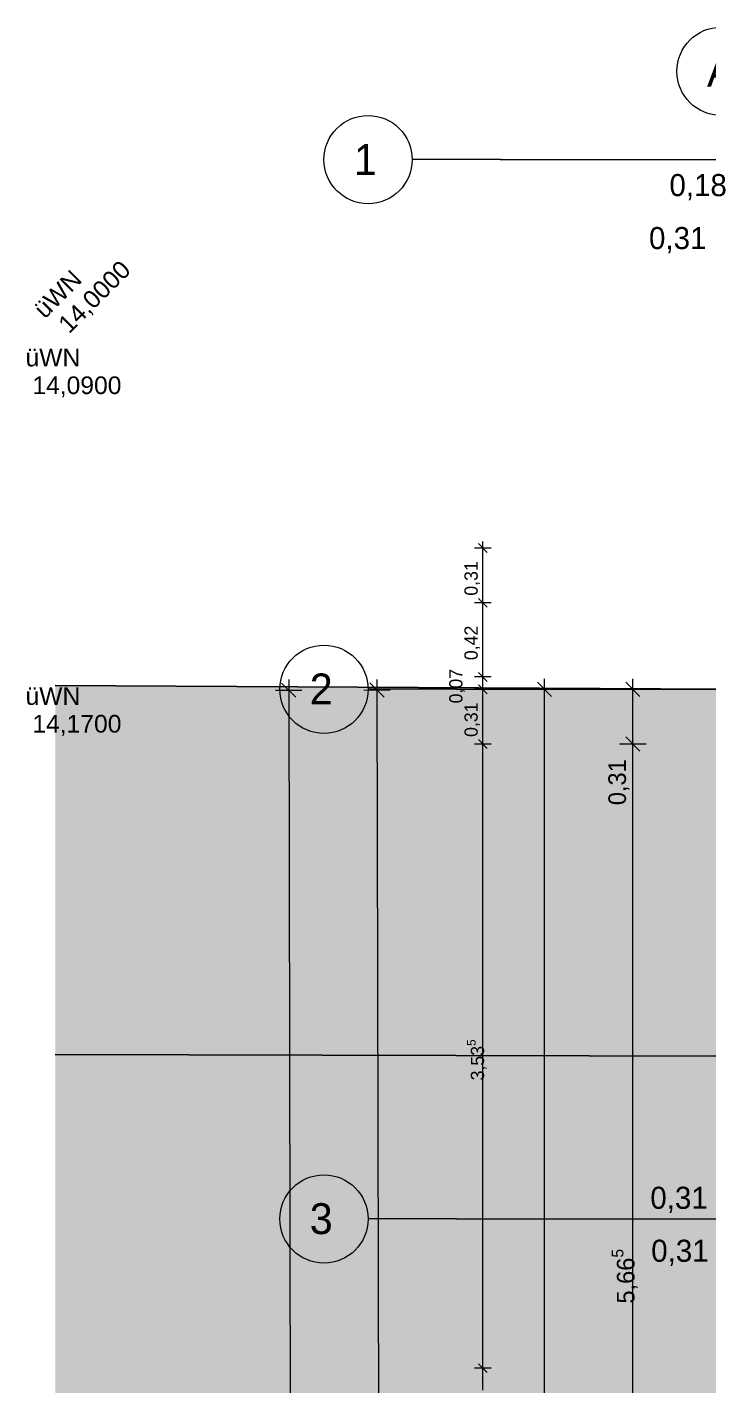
# Model space of a CAD drawing. Header units: metres. Extents: x -4 to 206, y -18 to 45.
# Drawn here: x -3.93 to -0.07, y -3.95 to 3.75 of the extents above; entities that cross this region are included whole.
import ezdxf

# ---------------------------------------------------------------- set-up
doc = ezdxf.new("R2010")
doc.units = ezdxf.units.M
doc.header["$MEASUREMENT"] = 0
doc.linetypes.add('Achse', pattern=[0.004, 0.002, -0.001, 0, -0.001])
for name, color, linetype in [('2._2.Stock PP STG1_4_000 Achsraster', 7, 'Continuous'), ('2._2.Stock PP STG1_4_725 Nachbarbebauung', 7, 'Continuous'), ('2._2.Stock PP STG1_4_910 Allgemein Lageplan Höhen', 7, 'Continuous'), ('2._2.Stock PP STG1_4_950 Polierplan Bemaßung', 7, 'Continuous'), ('2._2.Stock PP STG1_4_Neubau_840 Baulinien', 7, 'Continuous')]:
    doc.layers.add(name, color=color, linetype=linetype)
doc.styles.add('ERSTELLTER_STIL_1', font='arial.ttf')
doc.styles.add('ERSTELLTER_STIL_2', font='')
doc.styles.get('ERSTELLTER_STIL_2').set_extended_font_data('Eurostile')

msp = doc.modelspace()

# ---------------------------------------------------------------- hatches: boundary and pattern name
at = {"layer": '2._2.Stock PP STG1_4_725 Nachbarbebauung', "linetype": 'Continuous', "lineweight": 0, "true_color": 0x1f1f1f}
for points in [[(0, 0), (-3.7725, 0.0214), (-3.7725, -2.0681), (0.0099, -2.0785)], [(-3.7725, -18), (0.0554, -18), (0.0528, -14.1947), (0.0564, -12.2031), (0.0099, -2.0785), (-3.7725, -2.0681)]]:
    msp.add_hatch(color=250, dxfattribs=at).paths.add_polyline_path(points)

# ---------------------------------------------------------------- linework, layer by layer
at = {"layer": '2._2.Stock PP STG1_4_000 Achsraster', "color": 5, "linetype": 'Achse', "lineweight": 0, "ltscale": 1000}
for p, q in [((-1.25, 3), (-1.75, 3)), ((-1.25, 3), (21, 3)), ((-1.5, 0), (-2, 0)), ((-1.5, 0), (21, 0)), ((-1.5, -3), (-2, -3)), ((-1.5, -3), (21, -3))]:
    msp.add_line(p, q, dxfattribs=at)
at = {"layer": '2._2.Stock PP STG1_4_000 Achsraster', "color": 5, "linetype": 'Continuous', "lineweight": 0, "ltscale": 1000}
for centre in [(0, 3.5), (-2, 3), (-2.25, 0), (-2.25, -3)]:
    msp.add_circle(centre, 0.25, dxfattribs=at)
at = {"layer": '2._2.Stock PP STG1_4_000 Achsraster', "color": 5, "linetype": 'Achse', "lineweight": 0, "ltscale": 1000}
for p in [(-1.25, 3), (-1.25, 3), (-1.5, 0), (-1.5, 0), (-1.5, -3), (-1.5, -3)]:
    msp.add_point(p, dxfattribs=at)
at = {"layer": '2._2.Stock PP STG1_4_725 Nachbarbebauung', "color": 8, "linetype": 'Continuous', "lineweight": 13, "ltscale": 1000, "flags": 128}
for points in [[(-3.7725, -2.0681), (0.0099, -2.0785), (0, 0), (-3.7725, 0.0214)], [(0.0554, -18), (0.0528, -14.1947), (0.0564, -12.2031), (0.0099, -2.0785), (-3.7725, -2.0681)]]:
    msp.add_lwpolyline(points, dxfattribs=at)
at = {"layer": '2._2.Stock PP STG1_4_950 Polierplan Bemaßung', "color": 7, "linetype": 'Continuous', "lineweight": 13, "ltscale": 1000}
for p, q in [((-1.3031, 0.8), (-1.3969, 0.8)), ((-1.325, 0.775), (-1.375, 0.825)), ((-1.35, 0.8), (-1.35, 0.8375)), ((-1.35, 0.49), (-1.35, 0.8)), ((-1.3031, 0.49), (-1.3969, 0.49)), ((-1.375, 0.515), (-1.325, 0.465)), ((-1.35, 0.07), (-1.35, 0.49)), ((-1.375, 0.095), (-1.325, 0.045)), ((-1.3031, 0.07), (-1.3969, 0.07)), ((-1.375, 0.025), (-1.325, -0.025)), ((-1.35, 0), (-1.35, 0.07)), ((-0.46, -0.04), (-0.54, 0.04)), ((-0.5, 0), (-0.5, 0.06)), ((-1.3031, 0), (-1.3969, 0)), ((-1.35, -0.31), (-1.35, 0)), ((-0.425, 0), (-0.575, 0)), ((-0.5, -0.31), (-0.5, 0)), ((-1.375, -0.285), (-1.325, -0.335)), ((-0.54, -0.27), (-0.46, -0.35)), ((-1.3031, -0.31), (-1.3969, -0.31)), ((-1.35, -3.845), (-1.35, -0.31)), ((-0.425, -0.31), (-0.575, -0.31)), ((-0.5, -5.975), (-0.5, -0.31)), ((-1.3031, -3.845), (-1.3969, -3.845)), ((-1.375, -3.82), (-1.325, -3.87)), ((-1.35, -3.97), (-1.35, -3.845))]:
    msp.add_line(p, q, dxfattribs=at)
at = {"layer": '2._2.Stock PP STG1_4_950 Polierplan Bemaßung', "color": 1, "linetype": 'Continuous', "lineweight": 13, "ltscale": 1000, "true_color": 0xfb0106}
for p, q in [((-2.4096, -0.0449), (-2.4897, 0.0349)), ((-2.4498, 0.055), (-2.4497, -0.005)), ((-1.9096, -0.044), (-1.9897, 0.0359)), ((-1.9498, 0.056), (-1.9497, -0.004)), ((-0.96, -0.04), (-1.04, 0.04)), ((-1, 0), (-1, 0.06)), ((-2.5247, -0.0052), (-2.3747, -0.0049)), ((-2.4497, -0.005), (-2.4145, -18)), ((-2.0247, -0.0042), (-1.8747, -0.0039)), ((-1.9497, -0.004), (-1.9258, -12.207)), ((-0.925, 0), (-1.075, 0)), ((-1, -15), (-1, 0))]:
    msp.add_line(p, q, dxfattribs=at)
at = {"layer": '2._2.Stock PP STG1_4_Neubau_840 Baulinien', "color": 1, "linetype": 'Continuous', "lineweight": 25, "ltscale": 1000, "true_color": 0xfb0106, "flags": 128}
msp.add_lwpolyline([(-3.7725, 0.0214), (0, 0), (18.985, 0), (23.9775, -0.0042)], dxfattribs=at)

# ---------------------------------------------------------------- texts
at = {"layer": '2._2.Stock PP STG1_4_000 Achsraster', "color": 5, "linetype": 'Continuous', "lineweight": 0, "char_height": 0.175, "attachment_point": 1, "style": 'ERSTELLTER_STIL_2'}
for s, insert in [('\\A1;{\\pql;\\pt0;\\fEurostile|b0|i0|c0|p0;\\W1.000000;A}', (-0.0799, 3.5875)), ('\\A1;{\\pql;\\pt0;\\fEurostile|b0|i0|c0|p0;\\W1.000000;1}', (-2.0805, 3.0875)), ('\\A1;{\\pql;\\pt0;\\fEurostile|b0|i0|c0|p0;\\W1.000000;2}', (-2.3305, 0.0893)), ('\\A1;{\\pql;\\pt0;\\fEurostile|b0|i0|c0|p0;\\W1.000000;3}', (-2.3305, -2.9107))]:
    msp.add_mtext(s, dxfattribs=dict(at, insert=insert))
at = {"layer": '2._2.Stock PP STG1_4_910 Allgemein Lageplan Höhen', "color": 7, "linetype": 'Continuous', "lineweight": 13, "char_height": 0.1, "attachment_point": 1, "rotation": 45, "style": 'ERSTELLTER_STIL_1'}
for s, insert in [('\\A1;{\\pql;\\fArial|b0|i0|c0|p0;\\W1.000000; 14,0000}', (-3.7923, 2.0531)), ('\\A1;{\\pql;\\fArial|b0|i0|c0|p0;\\W1.000000;üWN}', (-3.9034, 2.1642))]:
    msp.add_mtext(s, dxfattribs=dict(at, insert=insert))
at = {"layer": '2._2.Stock PP STG1_4_910 Allgemein Lageplan Höhen', "color": 7, "linetype": 'Continuous', "lineweight": 13, "char_height": 0.1, "attachment_point": 1, "style": 'ERSTELLTER_STIL_1'}
for s, insert in [('\\A1;{\\pql;\\fArial|b0|i0|c0|p0;\\W1.000000;üWN}', (-3.9411, 1.929)), ('\\A1;{\\pql;\\fArial|b0|i0|c0|p0;\\W1.000000; 14,0900}', (-3.9411, 1.7719)), ('\\A1;{\\pql;\\fArial|b0|i0|c0|p0;\\W1.000000;üWN}', (-3.9411, 0.0119)), ('\\A1;{\\pql;\\fArial|b0|i0|c0|p0;\\W1.000000; 14,1700}', (-3.9411, -0.1452))]:
    msp.add_mtext(s, dxfattribs=dict(at, insert=insert))
at = {"layer": '2._2.Stock PP STG1_4_950 Polierplan Bemaßung', "color": 76, "linetype": 'Continuous', "lineweight": 13, "true_color": 0x3f7f02, "insert": (-0.2925, 2.7698), "char_height": 0.125, "width": 0.382966, "attachment_point": 7, "style": 'ERSTELLTER_STIL_2'}
msp.add_mtext('\\A1;{\\pql;\\fEurostile|b0|i0|c0|p0;\\W1.000000;0,18}', dxfattribs=at)
at = {"layer": '2._2.Stock PP STG1_4_950 Polierplan Bemaßung', "color": 6, "linetype": 'Continuous', "lineweight": 13, "true_color": 0xfb02fe, "char_height": 0.125, "width": 0.382966, "attachment_point": 7, "style": 'ERSTELLTER_STIL_2'}
for insert in [(-0.4082, 2.4698), (-0.4008, -2.9657), (-0.3956, -3.2657)]:
    msp.add_mtext('\\A1;{\\pql;\\fEurostile|b0|i0|c0|p0;\\W1.000000;0,31}', dxfattribs=dict(at, insert=insert))
at = {"layer": '2._2.Stock PP STG1_4_950 Polierplan Bemaßung', "color": 7, "linetype": 'Continuous', "lineweight": 13, "attachment_point": 7, "rotation": 90, "style": 'ERSTELLTER_STIL_2'}
for s, insert, char_height, width in [('\\A1;{\\pql;\\fEurostile|b0|i0|c0|p0;\\W1.000000;0,31}', (-1.365, 0.5301), 0.075, 0.22978), ('\\A1;{\\pql;\\fEurostile|b0|i0|c0|p0;\\W1.000000;0,42}', (-1.365, 0.1651), 0.075, 0.22978), ('\\A1;{\\pql;\\fEurostile|b0|i0|c0|p0;\\W1.000000;0,07}', (-1.4512, -0.0799), 0.075, 0.22978), ('\\A1;{\\pql;\\fEurostile|b0|i0|c0|p0;\\W1.000000;0,31}', (-1.365, -0.2699), 0.075, 0.22978), ('\\A1;{\\pql;\\fEurostile|b0|i0|c0|p0;\\W1.000000;0,31}', (-0.52, -0.6564), 0.1, 0.306373)]:
    msp.add_mtext(s, dxfattribs=dict(at, insert=insert, char_height=char_height, width=width))
for s, insert, char_height in [('\\A1;{\\pql;\\fEurostile|b0|i0|c0|p0;\\W1.000000;3,53\\fEurostile|b0|i0|c0|p0;\\W1.000000;\\A1{\\H.66x;\\S5^  ;}}', (-1.3208, -2.2152), 0.075), ('\\A1;{\\pql;\\fEurostile|b0|i0|c0|p0;\\W1.000000;5,66\\fEurostile|b0|i0|c0|p0;\\W1.000000;\\A1{\\H.66x;\\S5^  ;}}', (-0.461, -3.4792), 0.1)]:
    msp.add_mtext(s, dxfattribs=dict(at, insert=insert, char_height=char_height))

doc.saveas('drawing.dxf')
